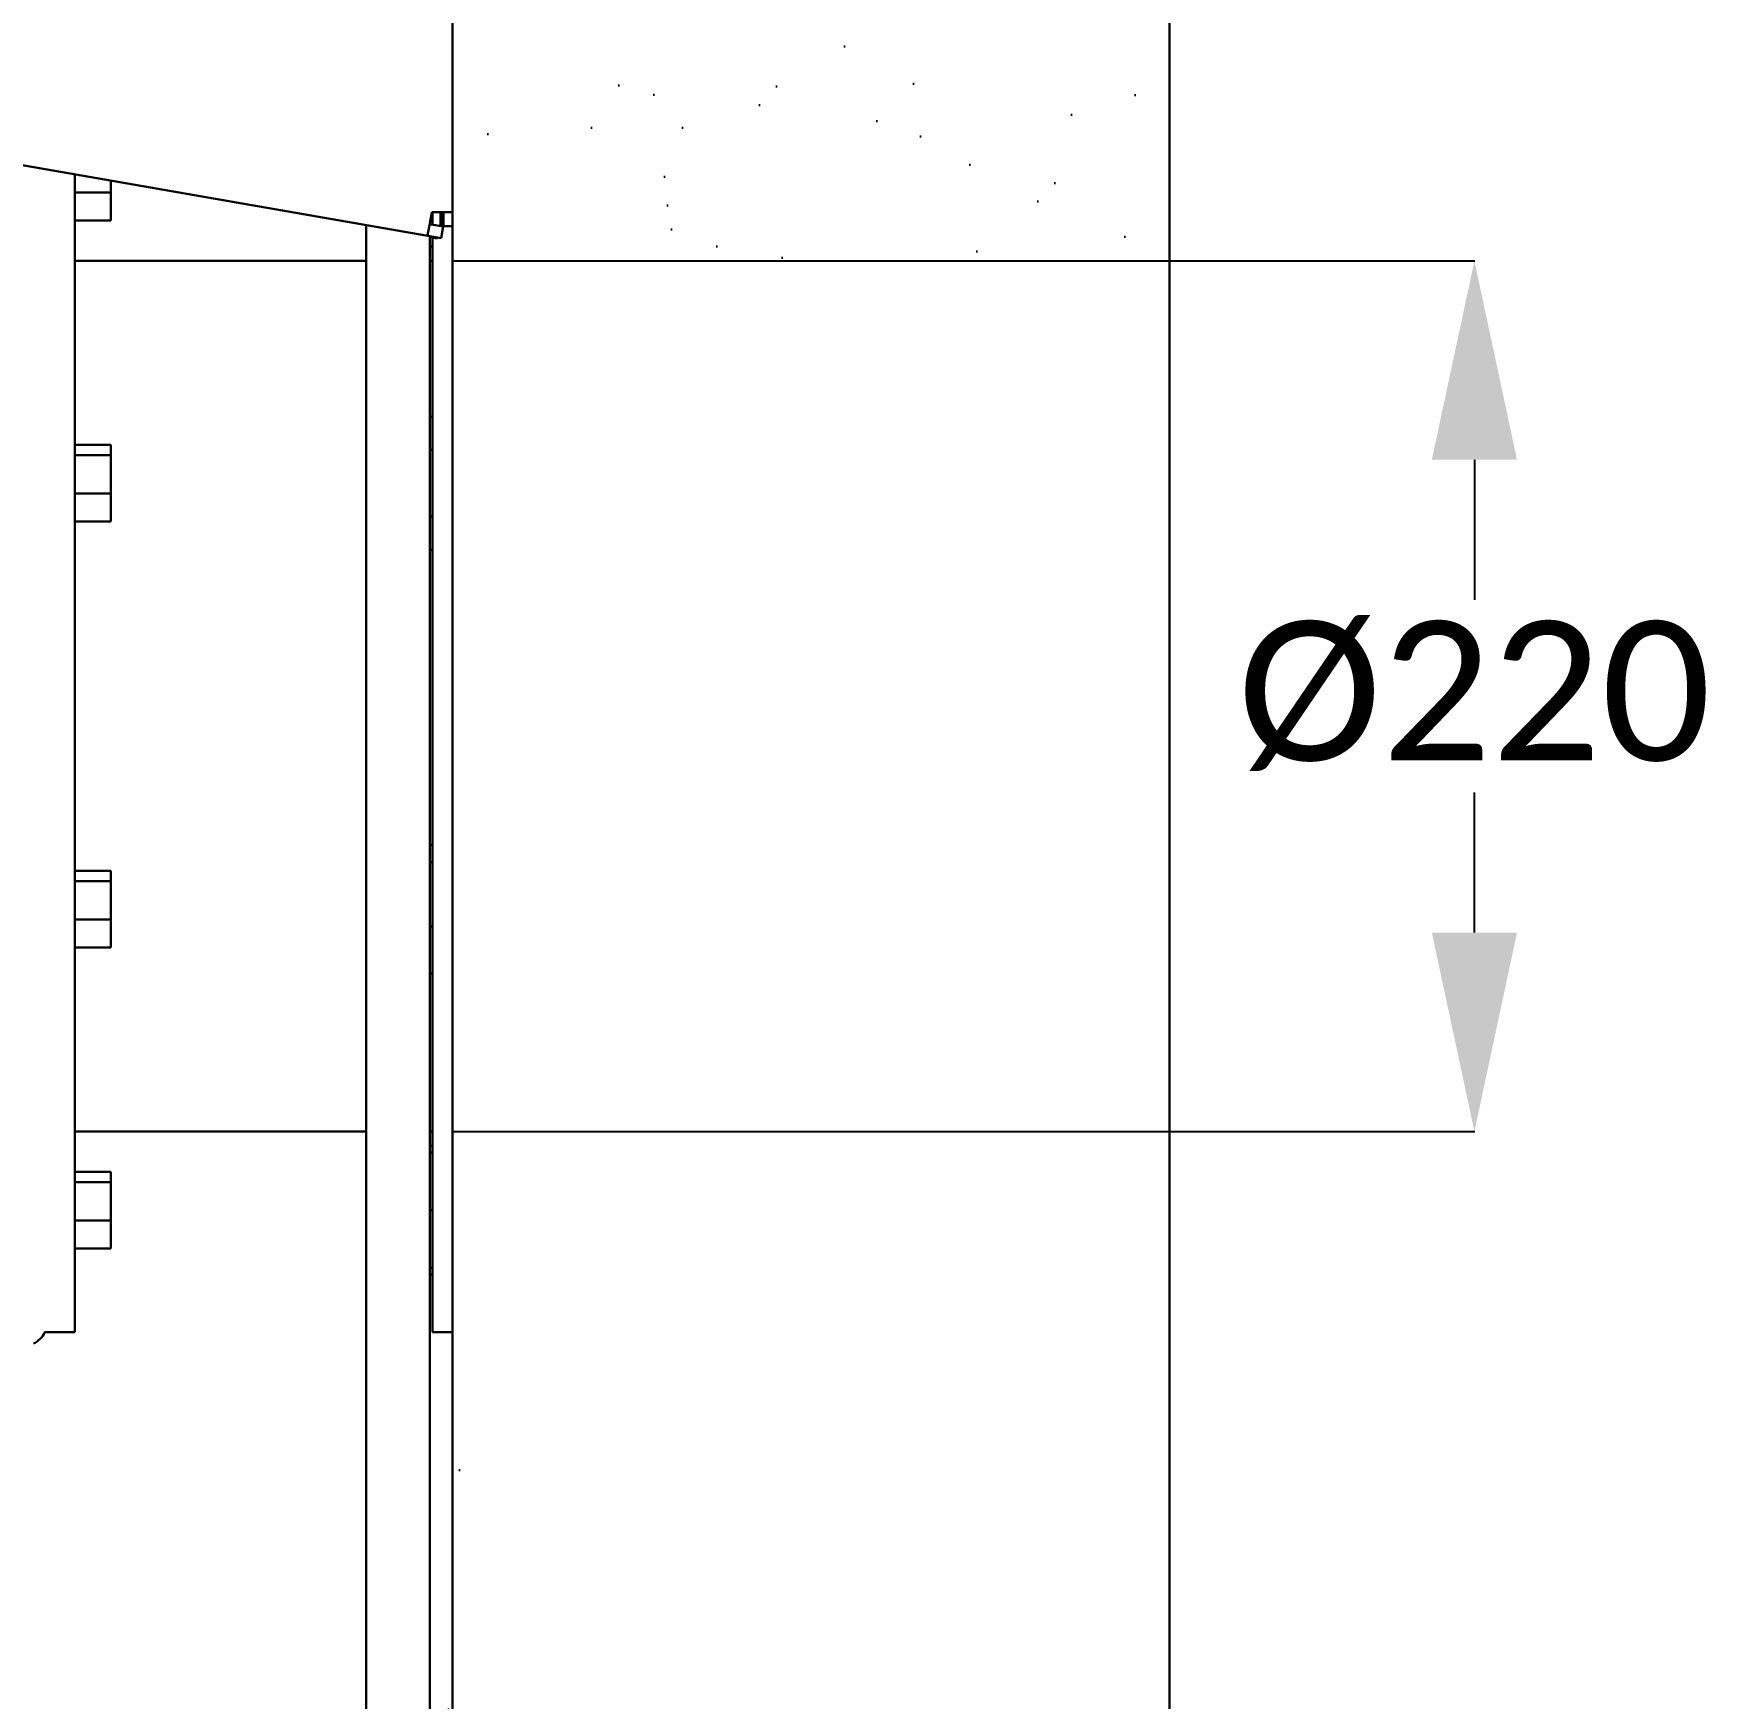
# Model space of a CAD drawing. Header units: millimetres. Extents: x 13935 to 21534, y -198 to 9202.
# Drawn here: x 18430 to 18850.7, y 2509 to 2927.9 of the extents above; entities that cross this region are included whole.
import ezdxf

# ---------------------------------------------------------------- set-up
doc = ezdxf.new("R2010")
doc.units = ezdxf.units.MM
doc.header["$LTSCALE"] = 326.7
doc.header["$PDMODE"] = 3
doc.header["$PDSIZE"] = 8
doc.layers.get('0').update_dxf_attribs({"linetype": 'CONTINUOUS'})
doc.layers.get('Defpoints').update_dxf_attribs({"linetype": 'CONTINUOUS'})
doc.styles.get("Standard").update_dxf_attribs({"font": 'calibri.ttf'})
doc.dimstyles.get("Standard").update_dxf_attribs({"dimtxt": 35, "dimasz": 35, "dimexe": 0.08, "dimexo": 1, "dimtad": 1, "dimdsep": 46, "dimtxsty": 'Standard', "dimblk": '_FILLED', "dimblk1": '_FILLED', "dimblk2": '_FILLED', "dimcen": 0.09, "dimazin": 2, "dimtol": 1, "dimtp": 0.01, "dimtm": 0.01, "dimtfac": 1, "dimtofl": 0, "dimtmove": 0, "dimatfit": 3, "dimldrblk": '_FILLED', "dimfxl": 1, "dimtolj": 1, "dimarcsym": 0})

# ---------------------------------------------------------------- blocks, each defined once
blk = doc.blocks.new('_FILLED')
at = {"color": 0, "linetype": 'ByBlock'}
blk.add_solid([(0, 0), (-1, 0.2143), (-1, -0.2143)], dxfattribs=at)
blk = doc.blocks.new('*D2144')
at = {"color": 0, "lineweight": -2}
for p, q in [((18667.47, 2870.69), (18792.66, 2870.69)), ((18792.58, 2820.69), (18792.58, 2785.39)), ((18792.58, 2701.69), (18792.58, 2736.98)), ((18667.47, 2651.69), (18792.66, 2651.69))]:
    blk.add_line(p, q, dxfattribs=at)
at = {"layer": 'Defpoints', "color": 0}
for p in [(18666.47, 2870.69), (18792.58, 2870.69), (18666.47, 2651.69)]:
    blk.add_point(p, dxfattribs=at)
at = {"color": 0, "linetype": 'ByBlock', "lineweight": -2, "xscale": 50, "yscale": 50, "zscale": 50}
for p, rotation in [((18792.58, 2870.69), 90), ((18792.58, 2651.69), 270)]:
    blk.add_blockref('_FILLED', p, dxfattribs=dict(at, rotation=rotation))
at = {"color": 0, "insert": (18792.58, 2761.19), "char_height": 35, "attachment_point": 5}
blk.add_mtext('\\A1;\\A1;%%C220', dxfattribs=at)

msp = doc.modelspace()

# ---------------------------------------------------------------- hatches: boundary and pattern name
at = {"linetype": 'ByBlock', "lineweight": 30}
h = msp.add_hatch(dxfattribs=at)
h.set_pattern_fill('AR-SAND', color=256, angle=90)
h.set_pattern_definition([(127.5, (19282.83, -3878.838), (-48.94132, -1.60003), [0, -38.608, 0, -43.18, 0, -41.275]), (97.5, (19282.83, -3878.84), (-71.6825, 44.95233), [0, -20.828, 0, -34.798, 0, -13.335]), (57.5, (19282.83, -3910.08), (-0.14372, 79.09924), [0, -12.7, 0, -45.72, 0, -59.69]), (47.5, (19282.83, -3910.08), (-22.29293, 76.35565), [0, -6.35, 0, -29.972, 0, -34.29])])
h.paths.add_polyline_path([(18715.8807, 3652.47516), (18715.8807, 3604.48698), (18715.8807, 2870.68516), (18535.85714, 2870.68516), (18535.85714, 3646.05293)])
at = {"linetype": 'Continuous', "lineweight": 30}
h = msp.add_hatch(dxfattribs=at)
h.set_pattern_fill('AR-SAND', color=0)
h.set_pattern_definition([(37.5, (7166.648, 127.31), (-1.60003, 48.94132), [0, -38.608, 0, -43.18, 0, -41.275]), (7.5, (7166.65, 127.31), (44.95233, 71.6825), [0, -20.828, 0, -34.798, 0, -13.335]), (327.5, (7135.406, 127.31), (79.09924, 0.14372), [0, -12.7, 0, -45.72, 0, -59.69]), (317.5, (7135.406, 127.31), (76.35565, 22.29293), [0, -6.35, 0, -29.972, 0, -34.29])])
edge = h.paths.add_edge_path()
edge.add_line((18535.27441, 1352.47516), (18715.8807, 1352.47516))
edge.add_line((18532.93526, 2651.18516), (18718.3807, 2652.18516))
edge.add_line((18535.27441, 1352.47516), (18530.43526, 2651.68516))
edge.add_line((18715.8807, 2651.68516), (18715.8807, 1352.47516))

# ---------------------------------------------------------------- linework, layer by layer
at = {"color": 0, "linetype": 'Continuous', "lineweight": 30}
for p, q in [((18535.43526, 1352.47516), (18535.43526, 3652.47516)), ((18715.8807, 1352.47516), (18715.8807, 3652.47516)), ((18532.58552, 2876.42159), (18271.15279, 2922.02222)), ((18440.43526, 2892.44817), (18440.43526, 2601.18516)), ((18449.43526, 2880.86903), (18449.43526, 2890.92515)), ((18440.43526, 2887.9401), (18449.43526, 2887.9401)), ((18530.2334, 2882.93213), (18535.43526, 2882.93301)), ((18530.43526, 2882.83272), (18530.43526, 2879.62033)), ((18532.43526, 2882.93226), (18532.43526, 2879.49309)), ((18533.16849, 2882.93375), (18533.16849, 2879.43375)), ((18440.43526, 2880.86903), (18449.43526, 2880.86903)), ((18513.75374, 2395.5737), (18513.7509, 2879.70684)), ((18529.7021, 2879.93725), (18529.61553, 2879.46054)), ((18529.65322, 2879.97835), (18533.10097, 2879.37698)), ((18533.10097, 2879.37698), (18532.58552, 2876.42159)), ((18532.85558, 2881.44151), (18532.85558, 2879.44151)), ((18533.16849, 2879.43375), (18535.43526, 2879.43375)), ((18529.75377, 2389.58244), (18529.75091, 2876.86921)), ((18529.75091, 2876.69827), (18531.65633, 2876.30684)), ((18530.43526, 2874.35564), (18529.75093, 2874.35564)), ((18530.43526, 2876.55768), (18530.43526, 2601.18516)), ((18531.65633, 2876.30684), (18531.70543, 2876.54587)), ((18513.70406, 2870.68516), (18440.43526, 2870.68516)), ((18530.43526, 2870.68516), (18529.75095, 2870.68516)), ((18530.43526, 2831.504), (18529.75118, 2831.504)), ((18449.43526, 2824.4201), (18440.43526, 2824.4201)), ((18449.43526, 2805.10158), (18449.43526, 2824.4201)), ((18440.43526, 2821.83191), (18449.43526, 2821.83191)), ((18530.43526, 2823.13242), (18529.75123, 2823.13242)), ((18440.43526, 2812.17265), (18449.43526, 2812.17265)), ((18529.75132, 2806.38926), (18530.43526, 2806.38926)), ((18440.43526, 2805.10158), (18449.43526, 2805.10158)), ((18530.43526, 2798.01768), (18529.75137, 2798.01768)), ((18530.43526, 2723.78213), (18529.75181, 2723.78213)), ((18530.43526, 2719.44868), (18529.75183, 2719.44868)), ((18449.43526, 2717.26873), (18440.43526, 2717.26873)), ((18440.43526, 2714.68054), (18449.43526, 2714.68054)), ((18449.43526, 2697.95022), (18449.43526, 2717.26873)), ((18440.43526, 2705.02129), (18449.43526, 2705.02129)), ((18530.43526, 2703.27603), (18529.75193, 2703.27603)), ((18440.43526, 2697.95022), (18449.43526, 2697.95022)), ((18529.752, 2691.43683), (18530.43526, 2691.43683)), ((18513.70535, 2651.68516), (18440.43526, 2651.68516)), ((18530.43526, 2651.68516), (18529.75223, 2651.68516)), ((18530.43526, 2648.01467), (18529.75225, 2648.01467)), ((18530.43526, 2646.34202), (18529.75226, 2646.34202)), ((18449.43526, 2641.50128), (18440.43526, 2641.50128)), ((18440.43526, 2638.91309), (18449.43526, 2638.91309)), ((18449.43526, 2622.18276), (18449.43526, 2641.50128)), ((18530.43526, 2631.84202), (18529.75235, 2631.84202)), ((18440.43526, 2629.25383), (18449.43526, 2629.25383)), ((18440.43526, 2622.18276), (18449.43526, 2622.18276)), ((18530.43526, 2617.34202), (18529.75243, 2617.34202)), ((18530.43526, 2615.66937), (18529.75244, 2615.66937)), ((18432.81634, 2601.18516), (18440.43526, 2601.18516)), ((18530.43526, 2601.18516), (18535.43526, 2601.18516))]:
    msp.add_line(p, q, dxfattribs=at)
for p, q in [((18477.06966, 2870.68516), (18513.75095, 2870.68516)), ((18513.70406, 2870.68516), (18513.70406, 2870.68516)), ((18529.75095, 2870.68516), (18530.43526, 2870.68516)), ((18535.43526, 2870.68516), (18715.8807, 2870.68516)), ((18497.91815, 2651.68516), (18513.75224, 2651.68516)), ((18513.70535, 2651.68516), (18513.70535, 2651.68516)), ((18529.75223, 2651.68516), (18530.43526, 2651.68516)), ((18535.43526, 2651.68516), (18715.8807, 2651.68516))]:
    msp.add_line(p, q)
for centre, radius, start, end in [((18002.33196, 2974.98131), 535.86657, 349.9121314, 350.1088865), ((18112.22912, 2955.41733), 424.2416, 349.7515052, 349.9137693), ((18427.43526, 2603.70301), 6, 295.3344115, 334.9301396)]:
    msp.add_arc(centre, radius, start, end, dxfattribs=at)
msp.add_open_spline([(18532.85558, 2881.44151), (18532.85558, 2881.94485), (18532.85517, 2882.44818), (18532.85434, 2882.95151)], degree=3, dxfattribs=at)
msp.add_open_spline([(18529.61553, 2879.46054), (18529.55343, 2879.1201), (18529.429, 2878.54323), (18529.33097, 2877.71728), (18529.15387, 2877.36687), (18529.19411, 2877.02157), (18529.13778, 2877.02297)], degree=3, knots=[0, 0, 0, 0, 0.41787568, 0.734321395, 0.931953815, 1, 1, 1, 1], dxfattribs=at)

# ---------------------------------------------------------------- dimensions: what is measured, and where the dimension line sits
dim = msp.add_linear_dim(base=(18792.5807, 2870.68516), p1=(18666.47195, 2651.68516), p2=(18666.47195, 2870.68516), angle=90, text='\\A1;%%C220', dimstyle='Standard', override={"dimasz": 50, "dimtad": 0, "dimtih": 1, "dimtoh": 1, "dimdec": 4, "dimzin": 0, "dimtxsty": 'Standard', "dimcen": 53.46, "dimadec": 0, "dimazin": 0, "dimtdec": 4, "dimtzin": 0})
dim.commit()
dim.dimension.update_dxf_attribs({"geometry": '*D2144', "text_midpoint": (18792.5807, 2761.18516)})

doc.saveas('drawing.dxf')
